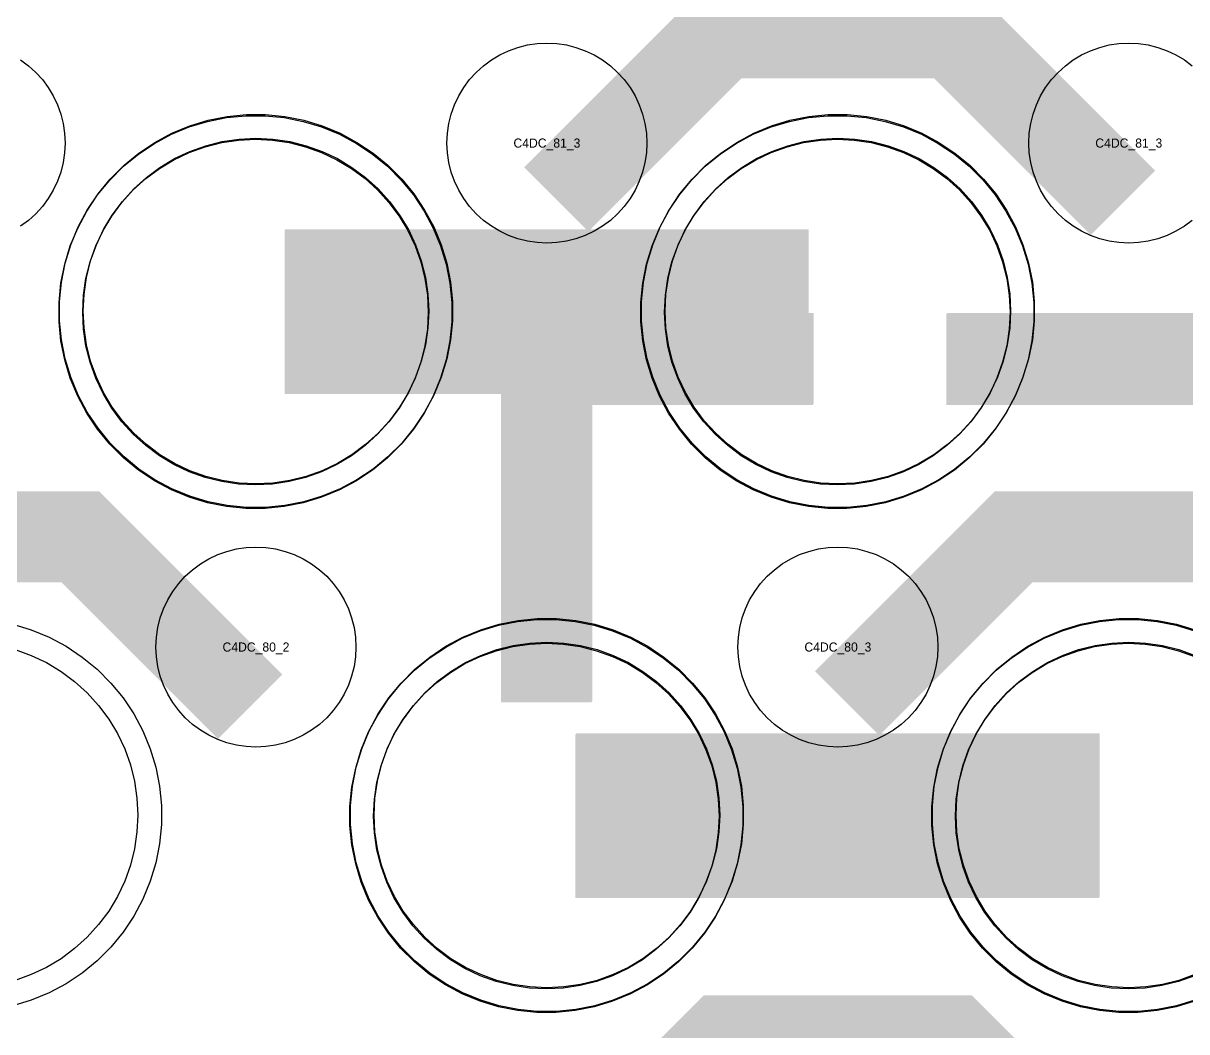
# Model space of a CAD drawing. Extents: x -11880 to 11880, y -14992 to 14992.
# Drawn here: x -11184 to -10864.1, y -3814 to -3536.8 of the extents above; entities that cross this region are included whole.
import ezdxf
from ezdxf.enums import TextEntityAlignment as Align

# ---------------------------------------------------------------- set-up
doc = ezdxf.new("R2010")
doc.units = 0
doc.header["$MEASUREMENT"] = 0
for name, color, linetype in [('GDS_775_DT_237', 138, 'CONTINUOUS'), ('RDL1_FS', 34, 'CONTINUOUS'), ('RDL_BS', 160, 'CONTINUOUS')]:
    doc.layers.add(name, color=color, linetype=linetype)

msp = doc.modelspace()

# ---------------------------------------------------------------- linework, layer by layer
at = {"layer": 'RDL1_FS', "color": 241, "true_color": 0xf7abae}
for points in [[(-11120.149, -3663.666), (-11124.806, -3663.437), (-11129.417, -3662.753), (-11133.94, -3661.621), (-11138.33, -3660.049), (-11142.544, -3658.057), (-11146.544, -3655.659), (-11150.289, -3652.881), (-11153.743, -3649.751), (-11156.873, -3646.297), (-11159.651, -3642.552), (-11162.049, -3638.552), (-11164.041, -3634.338), (-11165.613, -3629.948), (-11166.745, -3625.425), (-11167.429, -3620.814), (-11167.658, -3616.157), (-11167.429, -3611.5), (-11166.745, -3606.889), (-11165.613, -3602.366), (-11164.041, -3597.976), (-11162.049, -3593.762), (-11159.651, -3589.762), (-11156.873, -3586.017), (-11153.743, -3582.563), (-11150.289, -3579.433), (-11146.544, -3576.655), (-11142.544, -3574.257), (-11138.33, -3572.265), (-11133.94, -3570.693), (-11129.417, -3569.561), (-11124.806, -3568.877), (-11120.149, -3568.648), (-11115.492, -3568.877), (-11110.881, -3569.561), (-11106.358, -3570.693), (-11101.968, -3572.265), (-11097.754, -3574.257), (-11093.754, -3576.655), (-11090.009, -3579.433), (-11086.555, -3582.563), (-11083.425, -3586.017), (-11080.647, -3589.762), (-11078.249, -3593.762), (-11076.257, -3597.976), (-11074.685, -3602.366), (-11073.553, -3606.889), (-11072.869, -3611.5), (-11072.64, -3616.157), (-11072.869, -3620.814), (-11073.553, -3625.425), (-11074.685, -3629.948), (-11076.257, -3634.338), (-11078.249, -3638.552), (-11080.647, -3642.552), (-11083.425, -3646.297), (-11086.555, -3649.751), (-11090.009, -3652.881), (-11093.754, -3655.659), (-11097.754, -3658.057), (-11101.968, -3660.049), (-11106.358, -3661.621), (-11110.881, -3662.753), (-11115.492, -3663.437)], [(-10960.149, -3663.666), (-10964.806, -3663.437), (-10969.417, -3662.753), (-10973.94, -3661.621), (-10978.33, -3660.049), (-10982.544, -3658.057), (-10986.544, -3655.659), (-10990.289, -3652.881), (-10993.743, -3649.751), (-10996.873, -3646.297), (-10999.651, -3642.552), (-11002.049, -3638.552), (-11004.041, -3634.338), (-11005.613, -3629.948), (-11006.745, -3625.425), (-11007.429, -3620.814), (-11007.658, -3616.157), (-11007.429, -3611.5), (-11006.745, -3606.889), (-11005.613, -3602.366), (-11004.041, -3597.976), (-11002.049, -3593.762), (-10999.651, -3589.762), (-10996.873, -3586.017), (-10993.743, -3582.563), (-10990.289, -3579.433), (-10986.544, -3576.655), (-10982.544, -3574.257), (-10978.33, -3572.265), (-10973.94, -3570.693), (-10969.417, -3569.561), (-10964.806, -3568.877), (-10960.149, -3568.648), (-10955.492, -3568.877), (-10950.881, -3569.561), (-10946.358, -3570.693), (-10941.968, -3572.265), (-10937.754, -3574.257), (-10933.754, -3576.655), (-10930.009, -3579.433), (-10926.555, -3582.563), (-10923.425, -3586.017), (-10920.647, -3589.762), (-10918.249, -3593.762), (-10916.257, -3597.976), (-10914.685, -3602.366), (-10913.553, -3606.889), (-10912.869, -3611.5), (-10912.64, -3616.157), (-10912.869, -3620.814), (-10913.553, -3625.425), (-10914.685, -3629.948), (-10916.257, -3634.338), (-10918.249, -3638.552), (-10920.647, -3642.552), (-10923.425, -3646.297), (-10926.555, -3649.751), (-10930.009, -3652.881), (-10933.754, -3655.659), (-10937.754, -3658.057), (-10941.968, -3660.049), (-10946.358, -3661.621), (-10950.881, -3662.753), (-10955.492, -3663.437)], [(-11040.149, -3802.231), (-11044.806, -3802.002), (-11049.417, -3801.318), (-11053.94, -3800.186), (-11058.33, -3798.614), (-11062.544, -3796.622), (-11066.544, -3794.224), (-11070.289, -3791.446), (-11073.743, -3788.316), (-11076.873, -3784.862), (-11079.651, -3781.117), (-11082.049, -3777.117), (-11084.041, -3772.903), (-11085.613, -3768.513), (-11086.745, -3763.99), (-11087.429, -3759.379), (-11087.658, -3754.722), (-11087.429, -3750.065), (-11086.745, -3745.454), (-11085.613, -3740.931), (-11084.041, -3736.541), (-11082.049, -3732.327), (-11079.651, -3728.327), (-11076.873, -3724.582), (-11073.743, -3721.128), (-11070.289, -3717.998), (-11066.544, -3715.22), (-11062.544, -3712.822), (-11058.33, -3710.83), (-11053.94, -3709.258), (-11049.417, -3708.126), (-11044.806, -3707.442), (-11040.149, -3707.213), (-11035.492, -3707.442), (-11030.881, -3708.126), (-11026.358, -3709.258), (-11021.968, -3710.83), (-11017.754, -3712.822), (-11013.754, -3715.22), (-11010.009, -3717.998), (-11006.555, -3721.128), (-11003.425, -3724.582), (-11000.647, -3728.327), (-10998.249, -3732.327), (-10996.257, -3736.541), (-10994.685, -3740.931), (-10993.553, -3745.454), (-10992.869, -3750.065), (-10992.64, -3754.722), (-10992.869, -3759.379), (-10993.553, -3763.99), (-10994.685, -3768.513), (-10996.257, -3772.903), (-10998.249, -3777.117), (-11000.647, -3781.117), (-11003.425, -3784.862), (-11006.555, -3788.316), (-11010.009, -3791.446), (-11013.754, -3794.224), (-11017.754, -3796.622), (-11021.968, -3798.614), (-11026.358, -3800.186), (-11030.881, -3801.318), (-11035.492, -3802.002)]]:
    msp.add_lwpolyline(points, close=True, dxfattribs=at)
at = {"layer": 'RDL1_FS'}
for points in [[(-11120, -3663.384), (-11124.657, -3663.155), (-11129.268, -3662.471), (-11133.791, -3661.339), (-11138.181, -3659.767), (-11142.395, -3657.775), (-11146.395, -3655.377), (-11150.14, -3652.599), (-11153.594, -3649.469), (-11156.724, -3646.015), (-11159.502, -3642.27), (-11161.9, -3638.27), (-11163.892, -3634.056), (-11165.464, -3629.666), (-11166.596, -3625.143), (-11167.28, -3620.532), (-11167.509, -3615.875), (-11167.28, -3611.218), (-11166.596, -3606.607), (-11165.464, -3602.084), (-11163.892, -3597.694), (-11161.9, -3593.48), (-11159.502, -3589.48), (-11156.724, -3585.735), (-11153.594, -3582.281), (-11150.14, -3579.151), (-11146.395, -3576.373), (-11142.395, -3573.975), (-11138.181, -3571.983), (-11133.791, -3570.411), (-11129.268, -3569.279), (-11124.657, -3568.595), (-11120, -3568.366), (-11115.343, -3568.595), (-11110.732, -3569.279), (-11106.209, -3570.411), (-11101.819, -3571.983), (-11097.605, -3573.975), (-11093.605, -3576.373), (-11089.86, -3579.151), (-11086.406, -3582.281), (-11083.276, -3585.735), (-11080.498, -3589.48), (-11078.1, -3593.48), (-11076.108, -3597.694), (-11074.536, -3602.084), (-11073.404, -3606.607), (-11072.72, -3611.218), (-11072.491, -3615.875), (-11072.72, -3620.532), (-11073.404, -3625.143), (-11074.536, -3629.666), (-11076.108, -3634.056), (-11078.1, -3638.27), (-11080.498, -3642.27), (-11083.276, -3646.015), (-11086.406, -3649.469), (-11089.86, -3652.599), (-11093.605, -3655.377), (-11097.605, -3657.775), (-11101.819, -3659.767), (-11106.209, -3661.339), (-11110.732, -3662.471), (-11115.343, -3663.155)], [(-10960, -3663.384), (-10964.657, -3663.155), (-10969.268, -3662.471), (-10973.791, -3661.339), (-10978.181, -3659.767), (-10982.395, -3657.775), (-10986.395, -3655.377), (-10990.14, -3652.599), (-10993.594, -3649.469), (-10996.724, -3646.015), (-10999.502, -3642.27), (-11001.9, -3638.27), (-11003.892, -3634.056), (-11005.464, -3629.666), (-11006.596, -3625.143), (-11007.28, -3620.532), (-11007.509, -3615.875), (-11007.28, -3611.218), (-11006.596, -3606.607), (-11005.464, -3602.084), (-11003.892, -3597.694), (-11001.9, -3593.48), (-10999.502, -3589.48), (-10996.724, -3585.735), (-10993.594, -3582.281), (-10990.14, -3579.151), (-10986.395, -3576.373), (-10982.395, -3573.975), (-10978.181, -3571.983), (-10973.791, -3570.411), (-10969.268, -3569.279), (-10964.657, -3568.595), (-10960, -3568.366), (-10955.343, -3568.595), (-10950.732, -3569.279), (-10946.209, -3570.411), (-10941.819, -3571.983), (-10937.605, -3573.975), (-10933.605, -3576.373), (-10929.86, -3579.151), (-10926.406, -3582.281), (-10923.276, -3585.735), (-10920.498, -3589.48), (-10918.1, -3593.48), (-10916.108, -3597.694), (-10914.536, -3602.084), (-10913.404, -3606.607), (-10912.72, -3611.218), (-10912.491, -3615.875), (-10912.72, -3620.532), (-10913.404, -3625.143), (-10914.536, -3629.666), (-10916.108, -3634.056), (-10918.1, -3638.27), (-10920.498, -3642.27), (-10923.276, -3646.015), (-10926.406, -3649.469), (-10929.86, -3652.599), (-10933.605, -3655.377), (-10937.605, -3657.775), (-10941.819, -3659.767), (-10946.209, -3661.339), (-10950.732, -3662.471), (-10955.343, -3663.155)], [(-11040, -3801.949), (-11044.657, -3801.72), (-11049.268, -3801.036), (-11053.791, -3799.904), (-11058.181, -3798.332), (-11062.395, -3796.34), (-11066.395, -3793.942), (-11070.14, -3791.164), (-11073.594, -3788.034), (-11076.724, -3784.58), (-11079.502, -3780.835), (-11081.9, -3776.835), (-11083.892, -3772.621), (-11085.464, -3768.231), (-11086.596, -3763.708), (-11087.28, -3759.097), (-11087.509, -3754.44), (-11087.28, -3749.783), (-11086.596, -3745.172), (-11085.464, -3740.649), (-11083.892, -3736.259), (-11081.9, -3732.045), (-11079.502, -3728.045), (-11076.724, -3724.3), (-11073.594, -3720.846), (-11070.14, -3717.716), (-11066.395, -3714.938), (-11062.395, -3712.54), (-11058.181, -3710.548), (-11053.791, -3708.976), (-11049.268, -3707.844), (-11044.657, -3707.16), (-11040, -3706.931), (-11035.343, -3707.16), (-11030.732, -3707.844), (-11026.209, -3708.976), (-11021.819, -3710.548), (-11017.605, -3712.54), (-11013.605, -3714.938), (-11009.86, -3717.716), (-11006.406, -3720.846), (-11003.276, -3724.3), (-11000.498, -3728.045), (-10998.1, -3732.045), (-10996.108, -3736.259), (-10994.536, -3740.649), (-10993.404, -3745.172), (-10992.72, -3749.783), (-10992.491, -3754.44), (-10992.72, -3759.097), (-10993.404, -3763.708), (-10994.536, -3768.231), (-10996.108, -3772.621), (-10998.1, -3776.835), (-11000.498, -3780.835), (-11003.276, -3784.58), (-11006.406, -3788.034), (-11009.86, -3791.164), (-11013.605, -3793.942), (-11017.605, -3796.34), (-11021.819, -3798.332), (-11026.209, -3799.904), (-11030.732, -3801.036), (-11035.343, -3801.72)]]:
    msp.add_lwpolyline(points, close=True, dxfattribs=at)
at = {"layer": 'RDL1_FS', "color": 241, "true_color": 0xf7abae}
for points in [[(-11112.147, -3616.157, 45, 45, 0), (-11040.147, -3616.157, 45, 45, 0)], [(-11040.147, -3616.157, 45, 45, 0), (-10968.147, -3616.157, 45, 45, 0)], [(-11032.147, -3754.722, 45, 45, 0), (-10960.147, -3754.722, 45, 45, 0)], [(-10960.147, -3754.722, 45, 45, 0), (-10888.147, -3754.722, 45, 45, 0)]]:
    msp.add_lwpolyline(points, format="xyseb", dxfattribs=at)
at = {"layer": 'RDL1_FS'}
for points in [[(-11111.998, -3615.875, 45, 45, 0), (-11039.998, -3615.875, 45, 45, 0)], [(-11039.998, -3615.875, 45, 45, 0), (-10967.998, -3615.875, 45, 45, 0)], [(-11031.998, -3754.44, 45, 45, 0), (-10959.998, -3754.44, 45, 45, 0)], [(-10959.998, -3754.44, 45, 45, 0), (-10887.998, -3754.44, 45, 45, 0)]]:
    msp.add_lwpolyline(points, format="xyseb", dxfattribs=at)
at = {"layer": 'RDL1_FS', "color": 241, "true_color": 0xf7abae}
msp.add_lwpolyline([(-10861.968, -3798.614), (-10866.358, -3800.186), (-10870.881, -3801.318), (-10875.492, -3802.002), (-10880.149, -3802.231), (-10884.806, -3802.002), (-10889.417, -3801.318), (-10893.94, -3800.186), (-10898.33, -3798.614), (-10902.544, -3796.622), (-10906.544, -3794.224), (-10910.289, -3791.446), (-10913.743, -3788.316), (-10916.873, -3784.862), (-10919.651, -3781.117), (-10922.049, -3777.117), (-10924.041, -3772.903), (-10925.613, -3768.513), (-10926.745, -3763.99), (-10927.429, -3759.379), (-10927.658, -3754.722), (-10927.429, -3750.065), (-10926.745, -3745.454), (-10925.613, -3740.931), (-10924.041, -3736.541), (-10922.049, -3732.327), (-10919.651, -3728.327), (-10916.873, -3724.582), (-10913.743, -3721.128), (-10910.289, -3717.998), (-10906.544, -3715.22), (-10902.544, -3712.822), (-10898.33, -3710.83), (-10893.94, -3709.258), (-10889.417, -3708.126), (-10884.806, -3707.442), (-10880.149, -3707.213), (-10875.492, -3707.442), (-10870.881, -3708.126), (-10866.358, -3709.258), (-10861.968, -3710.83)], dxfattribs=at)
at = {"layer": 'RDL1_FS'}
for points in [[(-10861.819, -3798.332), (-10866.209, -3799.904), (-10870.732, -3801.036), (-10875.343, -3801.72), (-10880, -3801.949), (-10884.657, -3801.72), (-10889.268, -3801.036), (-10893.791, -3799.904), (-10898.181, -3798.332), (-10902.395, -3796.34), (-10906.395, -3793.942), (-10910.14, -3791.164), (-10913.594, -3788.034), (-10916.724, -3784.58), (-10919.502, -3780.835), (-10921.9, -3776.835), (-10923.892, -3772.621), (-10925.464, -3768.231), (-10926.596, -3763.708), (-10927.28, -3759.097), (-10927.509, -3754.44), (-10927.28, -3749.783), (-10926.596, -3745.172), (-10925.464, -3740.649), (-10923.892, -3736.259), (-10921.9, -3732.045), (-10919.502, -3728.045), (-10916.724, -3724.3), (-10913.594, -3720.846), (-10910.14, -3717.716), (-10906.395, -3714.938), (-10902.395, -3712.54), (-10898.181, -3710.548), (-10893.791, -3708.976), (-10889.268, -3707.844), (-10884.657, -3707.16), (-10880, -3706.931), (-10875.343, -3707.16), (-10870.732, -3707.844), (-10866.209, -3708.976), (-10861.819, -3710.548)], [(-11186.209, -3708.976), (-11181.819, -3710.548), (-11177.605, -3712.54), (-11173.605, -3714.938), (-11169.86, -3717.716), (-11166.406, -3720.846), (-11163.276, -3724.3), (-11160.498, -3728.045), (-11158.1, -3732.045), (-11156.108, -3736.259), (-11154.536, -3740.649), (-11153.404, -3745.172), (-11152.72, -3749.783), (-11152.491, -3754.44), (-11152.72, -3759.097), (-11153.404, -3763.708), (-11154.536, -3768.231), (-11156.108, -3772.621), (-11158.1, -3776.835), (-11160.498, -3780.835), (-11163.276, -3784.58), (-11166.406, -3788.034), (-11169.86, -3791.164), (-11173.605, -3793.942), (-11177.605, -3796.34), (-11181.819, -3798.332), (-11186.209, -3799.904)]]:
    msp.add_lwpolyline(points, dxfattribs=at)
at = {"layer": 'RDL_BS'}
for points in [[(-11037.438, -3585.189, 25, 25, 0), (-10991.623, -3539.374, 25, 25, 0), (-10958.07, -3539.374, 25, 25, 0)], [(-10881.599, -3586.088, 25, 25, 0), (-10928.313, -3539.374, 25, 25, 0), (-10958.071, -3539.374, 25, 25, 0)], [(-11040, -3723.185, 25, 25, 0), (-11040, -3616.408, 25, 25, 0)], [(-11040, -3723.185, 25, 25, 0), (-11040, -3616.408, 25, 25, 0)], [(-11052.5, -3628.908, 25, 25, 0), (-10987.833, -3628.908, 25, 25, 0)], [(-11052.5, -3628.908, 25, 25, 0), (-10966.667, -3628.908, 25, 25, 0)], [(-10929.984, -3628.888, 25, 25, 0), (-10820.719, -3628.888, 25, 25, 0)], [(-11121.599, -3724.653, 25, 25, 0), (-11168.313, -3677.939, 25, 25, 0), (-11198.071, -3677.939, 25, 25, 0)], [(-10957.438, -3723.754, 25, 25, 0), (-10911.623, -3677.939, 25, 25, 0), (-10878.07, -3677.939, 25, 25, 0)], [(-10801.599, -3724.653, 25, 25, 0), (-10848.313, -3677.939, 25, 25, 0), (-10878.071, -3677.939, 25, 25, 0)], [(-11037.438, -3862.319, 25, 25, 0), (-10991.623, -3816.504, 25, 25, 0), (-10958.07, -3816.504, 25, 25, 0)], [(-10881.599, -3863.218, 25, 25, 0), (-10928.313, -3816.504, 25, 25, 0), (-10958.071, -3816.504, 25, 25, 0)]]:
    msp.add_lwpolyline(points, format="xyseb", dxfattribs=at)
for points in [[(-11040, -3597.181), (-11042.693, -3597.049), (-11045.365, -3596.653), (-11047.984, -3595.996), (-11050.519, -3595.089), (-11052.956, -3593.937), (-11055.28, -3592.544), (-11057.443, -3590.941), (-11059.442, -3589.129), (-11061.254, -3587.13), (-11062.857, -3584.967), (-11064.25, -3582.643), (-11065.402, -3580.206), (-11066.309, -3577.671), (-11066.966, -3575.052), (-11067.362, -3572.38), (-11067.494, -3569.687), (-11067.362, -3566.994), (-11066.966, -3564.322), (-11066.309, -3561.703), (-11065.402, -3559.168), (-11064.25, -3556.731), (-11062.857, -3554.407), (-11061.254, -3552.244), (-11059.442, -3550.245), (-11057.443, -3548.433), (-11055.28, -3546.83), (-11052.956, -3545.437), (-11050.519, -3544.285), (-11047.984, -3543.378), (-11045.365, -3542.721), (-11042.693, -3542.325), (-11040, -3542.193), (-11037.307, -3542.325), (-11034.635, -3542.721), (-11032.016, -3543.378), (-11029.481, -3544.285), (-11027.044, -3545.437), (-11024.72, -3546.83), (-11022.557, -3548.433), (-11020.558, -3550.245), (-11018.746, -3552.244), (-11017.143, -3554.407), (-11015.75, -3556.731), (-11014.598, -3559.168), (-11013.691, -3561.703), (-11013.034, -3564.322), (-11012.638, -3566.994), (-11012.506, -3569.687), (-11012.638, -3572.38), (-11013.034, -3575.052), (-11013.691, -3577.671), (-11014.598, -3580.206), (-11015.75, -3582.643), (-11017.143, -3584.967), (-11018.746, -3587.13), (-11020.558, -3589.129), (-11022.557, -3590.941), (-11024.72, -3592.544), (-11027.044, -3593.937), (-11029.481, -3595.089), (-11032.016, -3595.996), (-11034.635, -3596.653), (-11037.307, -3597.049)], [(-11122.644, -3669.875), (-11127.938, -3669.358), (-11133.165, -3668.312), (-11138.205, -3666.781), (-11143.115, -3664.75), (-11147.777, -3662.258), (-11152.191, -3659.311), (-11156.292, -3655.949), (-11160.074, -3652.167), (-11163.436, -3648.066), (-11166.383, -3643.652), (-11168.875, -3638.99), (-11170.906, -3634.08), (-11172.437, -3629.04), (-11173.483, -3623.813), (-11174, -3618.519), (-11174, -3613.231), (-11173.483, -3607.937), (-11172.437, -3602.71), (-11170.906, -3597.67), (-11168.875, -3592.76), (-11166.383, -3588.098), (-11163.436, -3583.684), (-11160.074, -3579.583), (-11156.292, -3575.801), (-11152.191, -3572.439), (-11147.777, -3569.492), (-11143.115, -3567), (-11138.205, -3564.969), (-11133.165, -3563.438), (-11127.938, -3562.392), (-11122.644, -3561.875), (-11117.356, -3561.875), (-11112.062, -3562.392), (-11106.835, -3563.438), (-11101.795, -3564.969), (-11096.885, -3567), (-11092.223, -3569.492), (-11087.809, -3572.439), (-11083.708, -3575.801), (-11079.926, -3579.583), (-11076.564, -3583.684), (-11073.617, -3588.098), (-11071.125, -3592.76), (-11069.094, -3597.67), (-11067.563, -3602.71), (-11066.517, -3607.937), (-11066, -3613.231), (-11066, -3618.519), (-11066.517, -3623.813), (-11067.563, -3629.04), (-11069.094, -3634.08), (-11071.125, -3638.99), (-11073.617, -3643.652), (-11076.564, -3648.066), (-11079.926, -3652.167), (-11083.708, -3655.949), (-11087.809, -3659.311), (-11092.223, -3662.258), (-11096.885, -3664.75), (-11101.795, -3666.781), (-11106.835, -3668.312), (-11112.062, -3669.358), (-11117.356, -3669.875)], [(-10962.644, -3669.875), (-10967.938, -3669.358), (-10973.165, -3668.312), (-10978.205, -3666.781), (-10983.115, -3664.75), (-10987.777, -3662.258), (-10992.191, -3659.311), (-10996.292, -3655.949), (-11000.074, -3652.167), (-11003.436, -3648.066), (-11006.383, -3643.652), (-11008.875, -3638.99), (-11010.906, -3634.08), (-11012.437, -3629.04), (-11013.483, -3623.813), (-11014, -3618.519), (-11014, -3613.231), (-11013.483, -3607.937), (-11012.437, -3602.71), (-11010.906, -3597.67), (-11008.875, -3592.76), (-11006.383, -3588.098), (-11003.436, -3583.684), (-11000.074, -3579.583), (-10996.292, -3575.801), (-10992.191, -3572.439), (-10987.777, -3569.492), (-10983.115, -3567), (-10978.205, -3564.969), (-10973.165, -3563.438), (-10967.938, -3562.392), (-10962.644, -3561.875), (-10957.356, -3561.875), (-10952.062, -3562.392), (-10946.835, -3563.438), (-10941.795, -3564.969), (-10936.885, -3567), (-10932.223, -3569.492), (-10927.809, -3572.439), (-10923.708, -3575.801), (-10919.926, -3579.583), (-10916.564, -3583.684), (-10913.617, -3588.098), (-10911.125, -3592.76), (-10909.094, -3597.67), (-10907.563, -3602.71), (-10906.517, -3607.937), (-10906, -3613.231), (-10906, -3618.519), (-10906.517, -3623.813), (-10907.563, -3629.04), (-10909.094, -3634.08), (-10911.125, -3638.99), (-10913.617, -3643.652), (-10916.564, -3648.066), (-10919.926, -3652.167), (-10923.708, -3655.949), (-10927.809, -3659.311), (-10932.223, -3662.258), (-10936.885, -3664.75), (-10941.795, -3666.781), (-10946.835, -3668.312), (-10952.062, -3669.358), (-10957.356, -3669.875)], [(-11120, -3735.746), (-11122.693, -3735.614), (-11125.365, -3735.218), (-11127.984, -3734.561), (-11130.519, -3733.654), (-11132.956, -3732.502), (-11135.28, -3731.109), (-11137.443, -3729.506), (-11139.442, -3727.694), (-11141.254, -3725.695), (-11142.857, -3723.532), (-11144.25, -3721.208), (-11145.402, -3718.771), (-11146.309, -3716.236), (-11146.966, -3713.617), (-11147.362, -3710.945), (-11147.494, -3708.252), (-11147.362, -3705.559), (-11146.966, -3702.887), (-11146.309, -3700.268), (-11145.402, -3697.733), (-11144.25, -3695.296), (-11142.857, -3692.972), (-11141.254, -3690.809), (-11139.442, -3688.81), (-11137.443, -3686.998), (-11135.28, -3685.395), (-11132.956, -3684.002), (-11130.519, -3682.85), (-11127.984, -3681.943), (-11125.365, -3681.286), (-11122.693, -3680.89), (-11120, -3680.758), (-11117.307, -3680.89), (-11114.635, -3681.286), (-11112.016, -3681.943), (-11109.481, -3682.85), (-11107.044, -3684.002), (-11104.72, -3685.395), (-11102.557, -3686.998), (-11100.558, -3688.81), (-11098.746, -3690.809), (-11097.143, -3692.972), (-11095.75, -3695.296), (-11094.598, -3697.733), (-11093.691, -3700.268), (-11093.034, -3702.887), (-11092.638, -3705.559), (-11092.506, -3708.252), (-11092.638, -3710.945), (-11093.034, -3713.617), (-11093.691, -3716.236), (-11094.598, -3718.771), (-11095.75, -3721.208), (-11097.143, -3723.532), (-11098.746, -3725.695), (-11100.558, -3727.694), (-11102.557, -3729.506), (-11104.72, -3731.109), (-11107.044, -3732.502), (-11109.481, -3733.654), (-11112.016, -3734.561), (-11114.635, -3735.218), (-11117.307, -3735.614)], [(-10960, -3735.746), (-10962.693, -3735.614), (-10965.365, -3735.218), (-10967.984, -3734.561), (-10970.519, -3733.654), (-10972.956, -3732.502), (-10975.28, -3731.109), (-10977.443, -3729.506), (-10979.442, -3727.694), (-10981.254, -3725.695), (-10982.857, -3723.532), (-10984.25, -3721.208), (-10985.402, -3718.771), (-10986.309, -3716.236), (-10986.966, -3713.617), (-10987.362, -3710.945), (-10987.494, -3708.252), (-10987.362, -3705.559), (-10986.966, -3702.887), (-10986.309, -3700.268), (-10985.402, -3697.733), (-10984.25, -3695.296), (-10982.857, -3692.972), (-10981.254, -3690.809), (-10979.442, -3688.81), (-10977.443, -3686.998), (-10975.28, -3685.395), (-10972.956, -3684.002), (-10970.519, -3682.85), (-10967.984, -3681.943), (-10965.365, -3681.286), (-10962.693, -3680.89), (-10960, -3680.758), (-10957.307, -3680.89), (-10954.635, -3681.286), (-10952.016, -3681.943), (-10949.481, -3682.85), (-10947.044, -3684.002), (-10944.72, -3685.395), (-10942.557, -3686.998), (-10940.558, -3688.81), (-10938.746, -3690.809), (-10937.143, -3692.972), (-10935.75, -3695.296), (-10934.598, -3697.733), (-10933.691, -3700.268), (-10933.034, -3702.887), (-10932.638, -3705.559), (-10932.506, -3708.252), (-10932.638, -3710.945), (-10933.034, -3713.617), (-10933.691, -3716.236), (-10934.598, -3718.771), (-10935.75, -3721.208), (-10937.143, -3723.532), (-10938.746, -3725.695), (-10940.558, -3727.694), (-10942.557, -3729.506), (-10944.72, -3731.109), (-10947.044, -3732.502), (-10949.481, -3733.654), (-10952.016, -3734.561), (-10954.635, -3735.218), (-10957.307, -3735.614)], [(-11042.644, -3808.44), (-11047.938, -3807.923), (-11053.165, -3806.877), (-11058.205, -3805.346), (-11063.115, -3803.315), (-11067.777, -3800.823), (-11072.191, -3797.876), (-11076.292, -3794.514), (-11080.074, -3790.732), (-11083.436, -3786.631), (-11086.383, -3782.217), (-11088.875, -3777.555), (-11090.906, -3772.645), (-11092.437, -3767.605), (-11093.483, -3762.378), (-11094, -3757.084), (-11094, -3751.796), (-11093.483, -3746.502), (-11092.437, -3741.275), (-11090.906, -3736.235), (-11088.875, -3731.325), (-11086.383, -3726.663), (-11083.436, -3722.249), (-11080.074, -3718.148), (-11076.292, -3714.366), (-11072.191, -3711.004), (-11067.777, -3708.057), (-11063.115, -3705.565), (-11058.205, -3703.534), (-11053.165, -3702.003), (-11047.938, -3700.957), (-11042.644, -3700.44), (-11037.356, -3700.44), (-11032.062, -3700.957), (-11026.835, -3702.003), (-11021.795, -3703.534), (-11016.885, -3705.565), (-11012.223, -3708.057), (-11007.809, -3711.004), (-11003.708, -3714.366), (-10999.926, -3718.148), (-10996.564, -3722.249), (-10993.617, -3726.663), (-10991.125, -3731.325), (-10989.094, -3736.235), (-10987.563, -3741.275), (-10986.517, -3746.502), (-10986, -3751.796), (-10986, -3757.084), (-10986.517, -3762.378), (-10987.563, -3767.605), (-10989.094, -3772.645), (-10991.125, -3777.555), (-10993.617, -3782.217), (-10996.564, -3786.631), (-10999.926, -3790.732), (-11003.708, -3794.514), (-11007.809, -3797.876), (-11012.223, -3800.823), (-11016.885, -3803.315), (-11021.795, -3805.346), (-11026.835, -3806.877), (-11032.062, -3807.923), (-11037.356, -3808.44)]]:
    msp.add_lwpolyline(points, close=True, dxfattribs=at)
for points in [[(-10862.557, -3590.941), (-10864.72, -3592.544), (-10867.044, -3593.937), (-10869.481, -3595.089), (-10872.016, -3595.996), (-10874.635, -3596.653), (-10877.307, -3597.049), (-10880, -3597.181), (-10882.693, -3597.049), (-10885.365, -3596.653), (-10887.984, -3595.996), (-10890.519, -3595.089), (-10892.956, -3593.937), (-10895.28, -3592.544), (-10897.443, -3590.941), (-10899.442, -3589.129), (-10901.254, -3587.13), (-10902.857, -3584.967), (-10904.25, -3582.643), (-10905.402, -3580.206), (-10906.309, -3577.671), (-10906.966, -3575.052), (-10907.362, -3572.38), (-10907.494, -3569.687), (-10907.362, -3566.994), (-10906.966, -3564.322), (-10906.309, -3561.703), (-10905.402, -3559.168), (-10904.25, -3556.731), (-10902.857, -3554.407), (-10901.254, -3552.244), (-10899.442, -3550.245), (-10897.443, -3548.433), (-10895.28, -3546.83), (-10892.956, -3545.437), (-10890.519, -3544.285), (-10887.984, -3543.378), (-10885.365, -3542.721), (-10882.693, -3542.325), (-10880, -3542.193), (-10877.307, -3542.325), (-10874.635, -3542.721), (-10872.016, -3543.378), (-10869.481, -3544.285), (-10867.044, -3545.437), (-10864.72, -3546.83), (-10862.557, -3548.433)], [(-11184.72, -3546.83), (-11182.557, -3548.433), (-11180.558, -3550.245), (-11178.746, -3552.244), (-11177.143, -3554.407), (-11175.75, -3556.731), (-11174.598, -3559.168), (-11173.691, -3561.703), (-11173.034, -3564.322), (-11172.638, -3566.994), (-11172.506, -3569.687), (-11172.638, -3572.38), (-11173.034, -3575.052), (-11173.691, -3577.671), (-11174.598, -3580.206), (-11175.75, -3582.643), (-11177.143, -3584.967), (-11178.746, -3587.13), (-11180.558, -3589.129), (-11182.557, -3590.941), (-11184.72, -3592.544)], [(-10861.795, -3805.346), (-10866.835, -3806.877), (-10872.062, -3807.923), (-10877.356, -3808.44), (-10882.644, -3808.44), (-10887.938, -3807.923), (-10893.165, -3806.877), (-10898.205, -3805.346), (-10903.115, -3803.315), (-10907.777, -3800.823), (-10912.191, -3797.876), (-10916.292, -3794.514), (-10920.074, -3790.732), (-10923.436, -3786.631), (-10926.383, -3782.217), (-10928.875, -3777.555), (-10930.906, -3772.645), (-10932.437, -3767.605), (-10933.483, -3762.378), (-10934, -3757.084), (-10934, -3751.796), (-10933.483, -3746.502), (-10932.437, -3741.275), (-10930.906, -3736.235), (-10928.875, -3731.325), (-10926.383, -3726.663), (-10923.436, -3722.249), (-10920.074, -3718.148), (-10916.292, -3714.366), (-10912.191, -3711.004), (-10907.777, -3708.057), (-10903.115, -3705.565), (-10898.205, -3703.534), (-10893.165, -3702.003), (-10887.938, -3700.957), (-10882.644, -3700.44), (-10877.356, -3700.44), (-10872.062, -3700.957), (-10866.835, -3702.003), (-10861.795, -3703.534)], [(-11186.835, -3702.003), (-11181.795, -3703.534), (-11176.885, -3705.565), (-11172.223, -3708.057), (-11167.809, -3711.004), (-11163.708, -3714.366), (-11159.926, -3718.148), (-11156.564, -3722.249), (-11153.617, -3726.663), (-11151.125, -3731.325), (-11149.094, -3736.235), (-11147.563, -3741.275), (-11146.517, -3746.502), (-11146, -3751.796), (-11146, -3757.084), (-11146.517, -3762.378), (-11147.563, -3767.605), (-11149.094, -3772.645), (-11151.125, -3777.555), (-11153.617, -3782.217), (-11156.564, -3786.631), (-11159.926, -3790.732), (-11163.708, -3794.514), (-11167.809, -3797.876), (-11172.223, -3800.823), (-11176.885, -3803.315), (-11181.795, -3805.346), (-11186.835, -3806.877)]]:
    msp.add_lwpolyline(points, dxfattribs=at)
at = {"layer": 'RDL_BS', "color": 241, "true_color": 0xf7abae}
for points in [[(-11122.793, -3670.157), (-11128.087, -3669.64), (-11133.314, -3668.594), (-11138.354, -3667.063), (-11143.264, -3665.032), (-11147.926, -3662.54), (-11152.34, -3659.593), (-11156.441, -3656.231), (-11160.223, -3652.449), (-11163.585, -3648.348), (-11166.532, -3643.934), (-11169.024, -3639.272), (-11171.055, -3634.362), (-11172.586, -3629.322), (-11173.632, -3624.095), (-11174.149, -3618.801), (-11174.149, -3613.513), (-11173.632, -3608.219), (-11172.586, -3602.992), (-11171.055, -3597.952), (-11169.024, -3593.042), (-11166.532, -3588.38), (-11163.585, -3583.966), (-11160.223, -3579.865), (-11156.441, -3576.083), (-11152.34, -3572.721), (-11147.926, -3569.774), (-11143.264, -3567.282), (-11138.354, -3565.251), (-11133.314, -3563.72), (-11128.087, -3562.674), (-11122.793, -3562.157), (-11117.505, -3562.157), (-11112.211, -3562.674), (-11106.984, -3563.72), (-11101.944, -3565.251), (-11097.034, -3567.282), (-11092.372, -3569.774), (-11087.958, -3572.721), (-11083.857, -3576.083), (-11080.075, -3579.865), (-11076.713, -3583.966), (-11073.766, -3588.38), (-11071.274, -3593.042), (-11069.243, -3597.952), (-11067.712, -3602.992), (-11066.666, -3608.219), (-11066.149, -3613.513), (-11066.149, -3618.801), (-11066.666, -3624.095), (-11067.712, -3629.322), (-11069.243, -3634.362), (-11071.274, -3639.272), (-11073.766, -3643.934), (-11076.713, -3648.348), (-11080.075, -3652.449), (-11083.857, -3656.231), (-11087.958, -3659.593), (-11092.372, -3662.54), (-11097.034, -3665.032), (-11101.944, -3667.063), (-11106.984, -3668.594), (-11112.211, -3669.64), (-11117.505, -3670.157)], [(-10962.793, -3670.157), (-10968.087, -3669.64), (-10973.314, -3668.594), (-10978.354, -3667.063), (-10983.264, -3665.032), (-10987.926, -3662.54), (-10992.34, -3659.593), (-10996.441, -3656.231), (-11000.223, -3652.449), (-11003.585, -3648.348), (-11006.532, -3643.934), (-11009.024, -3639.272), (-11011.055, -3634.362), (-11012.586, -3629.322), (-11013.632, -3624.095), (-11014.149, -3618.801), (-11014.149, -3613.513), (-11013.632, -3608.219), (-11012.586, -3602.992), (-11011.055, -3597.952), (-11009.024, -3593.042), (-11006.532, -3588.38), (-11003.585, -3583.966), (-11000.223, -3579.865), (-10996.441, -3576.083), (-10992.34, -3572.721), (-10987.926, -3569.774), (-10983.264, -3567.282), (-10978.354, -3565.251), (-10973.314, -3563.72), (-10968.087, -3562.674), (-10962.793, -3562.157), (-10957.505, -3562.157), (-10952.211, -3562.674), (-10946.984, -3563.72), (-10941.944, -3565.251), (-10937.034, -3567.282), (-10932.372, -3569.774), (-10927.958, -3572.721), (-10923.857, -3576.083), (-10920.075, -3579.865), (-10916.713, -3583.966), (-10913.766, -3588.38), (-10911.274, -3593.042), (-10909.243, -3597.952), (-10907.712, -3602.992), (-10906.666, -3608.219), (-10906.149, -3613.513), (-10906.149, -3618.801), (-10906.666, -3624.095), (-10907.712, -3629.322), (-10909.243, -3634.362), (-10911.274, -3639.272), (-10913.766, -3643.934), (-10916.713, -3648.348), (-10920.075, -3652.449), (-10923.857, -3656.231), (-10927.958, -3659.593), (-10932.372, -3662.54), (-10937.034, -3665.032), (-10941.944, -3667.063), (-10946.984, -3668.594), (-10952.211, -3669.64), (-10957.505, -3670.157)], [(-11042.793, -3808.722), (-11048.087, -3808.205), (-11053.314, -3807.159), (-11058.354, -3805.628), (-11063.264, -3803.597), (-11067.926, -3801.105), (-11072.34, -3798.158), (-11076.441, -3794.796), (-11080.223, -3791.014), (-11083.585, -3786.913), (-11086.532, -3782.499), (-11089.024, -3777.837), (-11091.055, -3772.927), (-11092.586, -3767.887), (-11093.632, -3762.66), (-11094.149, -3757.366), (-11094.149, -3752.078), (-11093.632, -3746.784), (-11092.586, -3741.557), (-11091.055, -3736.517), (-11089.024, -3731.607), (-11086.532, -3726.945), (-11083.585, -3722.531), (-11080.223, -3718.43), (-11076.441, -3714.648), (-11072.34, -3711.286), (-11067.926, -3708.339), (-11063.264, -3705.847), (-11058.354, -3703.816), (-11053.314, -3702.285), (-11048.087, -3701.239), (-11042.793, -3700.722), (-11037.505, -3700.722), (-11032.211, -3701.239), (-11026.984, -3702.285), (-11021.944, -3703.816), (-11017.034, -3705.847), (-11012.372, -3708.339), (-11007.958, -3711.286), (-11003.857, -3714.648), (-11000.075, -3718.43), (-10996.713, -3722.531), (-10993.766, -3726.945), (-10991.274, -3731.607), (-10989.243, -3736.517), (-10987.712, -3741.557), (-10986.666, -3746.784), (-10986.149, -3752.078), (-10986.149, -3757.366), (-10986.666, -3762.66), (-10987.712, -3767.887), (-10989.243, -3772.927), (-10991.274, -3777.837), (-10993.766, -3782.499), (-10996.713, -3786.913), (-11000.075, -3791.014), (-11003.857, -3794.796), (-11007.958, -3798.158), (-11012.372, -3801.105), (-11017.034, -3803.597), (-11021.944, -3805.628), (-11026.984, -3807.159), (-11032.211, -3808.205), (-11037.505, -3808.722)]]:
    msp.add_lwpolyline(points, close=True, dxfattribs=at)
for points in [[(-11040.149, -3723.467, 25, 25, 0), (-11040.149, -3616.69, 25, 25, 0)], [(-11040.149, -3723.467, 25, 25, 0), (-11040.149, -3616.69, 25, 25, 0)], [(-11052.649, -3629.19, 25, 25, 0), (-10987.982, -3629.19, 25, 25, 0)], [(-11052.649, -3629.19, 25, 25, 0), (-10966.816, -3629.19, 25, 25, 0)], [(-10930.133, -3629.17, 25, 25, 0), (-10820.868, -3629.17, 25, 25, 0)]]:
    msp.add_lwpolyline(points, format="xyseb", dxfattribs=at)
msp.add_lwpolyline([(-10861.944, -3805.628), (-10866.984, -3807.159), (-10872.211, -3808.205), (-10877.505, -3808.722), (-10882.793, -3808.722), (-10888.087, -3808.205), (-10893.314, -3807.159), (-10898.354, -3805.628), (-10903.264, -3803.597), (-10907.926, -3801.105), (-10912.34, -3798.158), (-10916.441, -3794.796), (-10920.223, -3791.014), (-10923.585, -3786.913), (-10926.532, -3782.499), (-10929.024, -3777.837), (-10931.055, -3772.927), (-10932.586, -3767.887), (-10933.632, -3762.66), (-10934.149, -3757.366), (-10934.149, -3752.078), (-10933.632, -3746.784), (-10932.586, -3741.557), (-10931.055, -3736.517), (-10929.024, -3731.607), (-10926.532, -3726.945), (-10923.585, -3722.531), (-10920.223, -3718.43), (-10916.441, -3714.648), (-10912.34, -3711.286), (-10907.926, -3708.339), (-10903.264, -3705.847), (-10898.354, -3703.816), (-10893.314, -3702.285), (-10888.087, -3701.239), (-10882.793, -3700.722), (-10877.505, -3700.722), (-10872.211, -3701.239), (-10866.984, -3702.285), (-10861.944, -3703.816)], dxfattribs=at)

# ---------------------------------------------------------------- texts
at = {"layer": 'GDS_775_DT_237'}
for s, p in [('C4DC_81_3', (-11040, -3569.687)), ('C4DC_81_3', (-11040, -3569.687)), ('C4DC_81_3', (-10880, -3569.687)), ('C4DC_81_3', (-10880, -3569.687)), ('C4DC_80_2', (-11120, -3708.252)), ('C4DC_80_2', (-11120, -3708.252)), ('C4DC_80_3', (-10960, -3708.252)), ('C4DC_80_3', (-10960, -3708.252))]:
    msp.add_text(s, height=2.5, dxfattribs=at).set_placement(p, align=Align.MIDDLE_CENTER)

doc.saveas('drawing.dxf')
